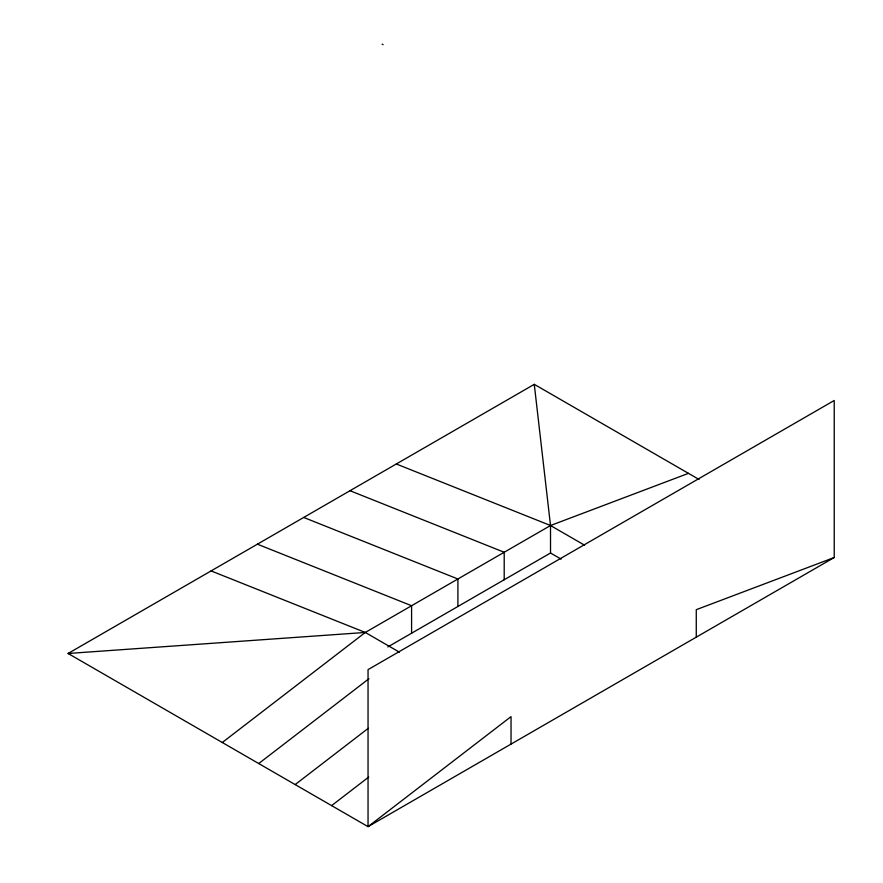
<?xml version="1.0" encoding="UTF-8"?>
<svg xmlns="http://www.w3.org/2000/svg" width="883" height="883" viewBox="0 0 883 883"><rect width="100%" height="100%" fill="white"/><g stroke="black" fill="none" stroke-linecap="round" stroke-linejoin="round"><path stroke-width="1.32" d="M411.588 633.21L411.588 605.727L257.394 544.182M457.902 606.478L457.902 578.994L303.697 517.449M504.204 579.734L504.204 552.261L350.01 490.716M511.036 744.104L511.036 716.621L368.045 826.654L68.09 653.475L534.27 384.337L699.049 479.458M387.847 646.919L550.517 553.001L550.517 525.517L534.27 384.337M696.268 637.151L696.268 609.678L834.225 557.515L834.225 400.485L368.045 669.623L368.045 826.654L834.225 557.515M222.284 742.504L365.286 632.46L550.517 525.517L688.464 473.354M258.73 763.541L368.973 678.707M295.165 784.579L368.299 728.298M331.611 805.616L368.719 777.062M399.37 652.151L365.286 632.46L68.09 653.475L70.85 653.541M396.312 463.983L550.517 525.517L584.601 545.208M211.092 570.915L365.286 632.46M382.151 44.15L383.067 44.68M550.517 553.001L561.091 559.116"/></g></svg>
